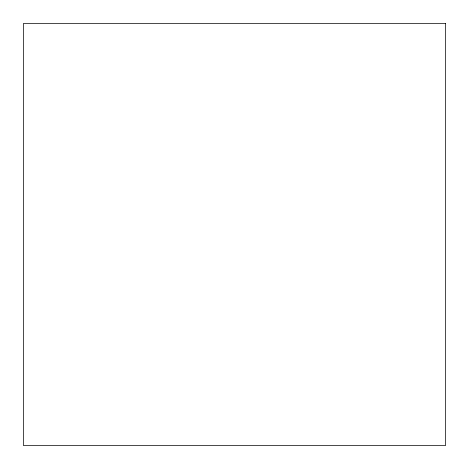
<?xml version="1.0" encoding="UTF-8"?>
<svg xmlns="http://www.w3.org/2000/svg" width="469" height="469" viewBox="0 0 469 469"><rect width="100%" height="100%" fill="white"/><g stroke="black" fill="none" stroke-linecap="round" stroke-linejoin="round"><path stroke-width="0.7" d="M445.55 23.45L23.45 23.45L23.45 445.55L445.55 445.55L445.55 23.45"/></g></svg>
